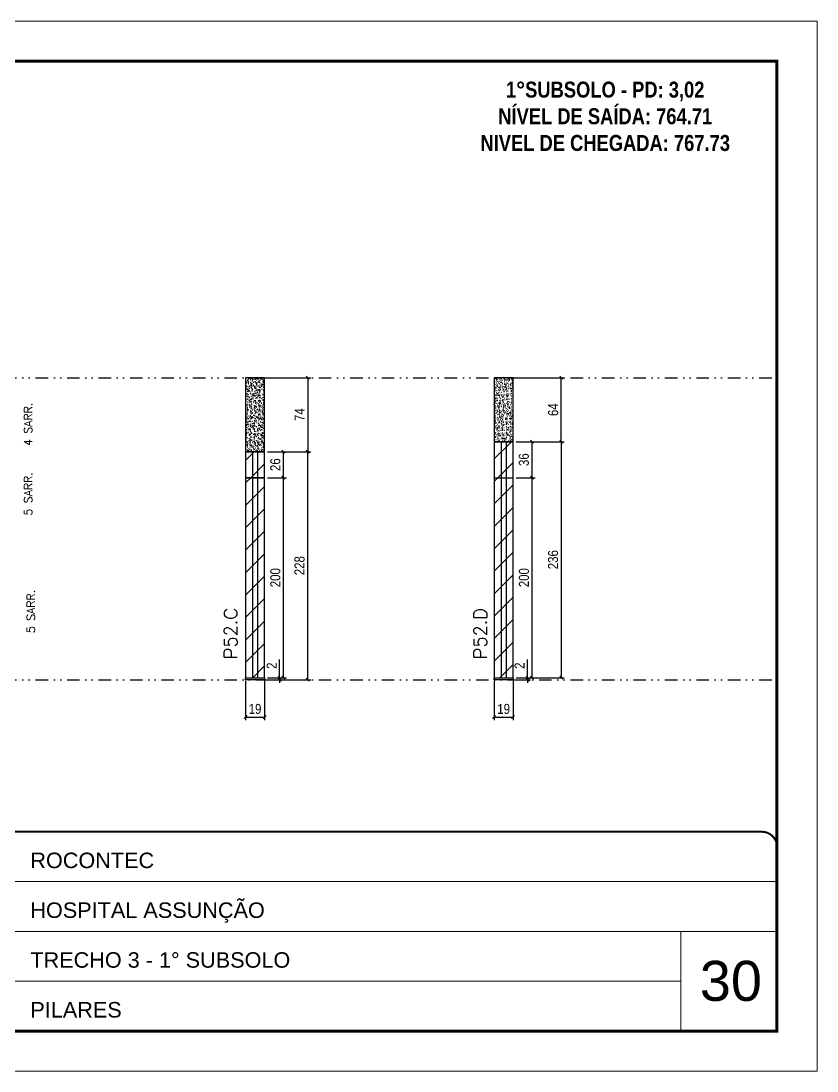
# Model space of a CAD drawing. Extents: x 2102 to 8383, y -13264 to 2718.
# Drawn here: x 4390 to 5186, y -6372 to -5322 of the extents above; entities that cross this region are included whole.
import ezdxf

# ---------------------------------------------------------------- set-up
doc = ezdxf.new("R2010")
doc.units = 0
for name, pattern in [('CONTINUO', [0]), ('DASHED', [0.75, 0.5, -0.25]), ('DIVIDE2', [0.625, 0.25, -0.125, 0, -0.125, 0, -0.125])]:
    doc.linetypes.add(name, pattern=pattern)
for name, color, linetype, lineweight in [('CARIMBO', 255, 'Continuous', 9), ('Folhas', 255, 'Continuous', 9), ('Hachura', 251, 'Continuous', 9), ('SARRAFO DE PRESSAO', 251, 'DASHED', 9), ('Texto Seção', 7, 'Continuous', 15)]:
    doc.layers.add(name, color=color, linetype=linetype, lineweight=lineweight)
for name, color, linetype in [('COTA', 241, 'Continuous'), ('NOMENCLATURA', 7, 'Continuous'), ('Nível', 160, 'Continuous'), ('Painéis', 200, 'Continuous'), ('SARR_2.2x7', 40, 'Continuous')]:
    doc.layers.add(name, color=color, linetype=linetype)
doc.styles.add('ARIAL', font='arial.ttf')
doc.styles.add('COTA TECNICA', font='techl___.ttf', dxfattribs={"height": 10})
doc.styles.add('COTA TECNICA-50', font='techl___.ttf', dxfattribs={"height": 10})
doc.styles.add('REGUA-120', font='ROMANS.shx', dxfattribs={"height": 15})
doc.styles.add('ROMANC', font='techb___.ttf', dxfattribs={"height": 2.5})
doc.styles.add('ROMANS', font='romans.shx')
doc.dimstyles.new('COTA PAINEL-50', dxfattribs={"dimtxt": 10, "dimasz": 3, "dimexe": 3, "dimexo": 3, "dimgap": 3, "dimtad": 1, "dimdec": 1, "dimzin": 12, "dimdsep": 46, "dimtxsty": 'COTA TECNICA-50', "dimblk1": 'OBLIQUE', "dimblk2": 'OBLIQUE', "dimsah": 1, "dimcen": 0.9, "dimclrd": 4, "dimclre": 4, "dimclrt": 240, "dimadec": 1, "dimazin": 3, "dimtfac": 1, "dimtdec": 1, "dimtmove": 0, "dimatfit": 3, "dimfxl": 1, "dimtolj": 1, "dimtzin": 12, "dimarcsym": 0})
doc.dimstyles.new('PAINEL', dxfattribs={"dimtxt": 10, "dimasz": 3, "dimexe": 3, "dimexo": 3, "dimgap": 3, "dimtad": 1, "dimdec": 1, "dimzin": 12, "dimdsep": 46, "dimtxsty": 'COTA TECNICA', "dimblk1": 'OBLIQUE', "dimblk2": 'OBLIQUE', "dimsah": 1, "dimcen": 0.9, "dimclrd": 4, "dimclre": 4, "dimclrt": 240, "dimadec": 1, "dimazin": 3, "dimtfac": 1, "dimtdec": 1, "dimtmove": 0, "dimatfit": 3, "dimfxl": 1, "dimtolj": 1, "dimtzin": 12, "dimarcsym": 0})
pattern_1 = [(45, (-128517.216, -32522.603), (-11.2253202, 11.2253202), [])]

# ---------------------------------------------------------------- blocks, each defined once
blk = doc.blocks.new('9999999999')
at = {"color": 30, "linetype": 'CONTINUO'}
for p, q in [((98564.6, 34379.6), (99584, 34379.6)), ((98564.6, 34329.8), (99488, 34329.8)), ((99584, 34329.8), (99488, 34329.8)), ((99488, 34329.8), (99488, 34230.2)), ((98564.6, 34280), (99488, 34280))]:
    blk.add_line(p, q, dxfattribs=at)
at = {"color": 30, "linetype": 'CONTINUO', "const_width": 2}
blk.add_lwpolyline([(99584, 34230.2), (99584, 34414.4, 0.414214), (99569, 34429.4), (98229, 34429.4, 0.414214), (98214, 34414.4), (98214, 34245.2, 0.414214), (98229, 34230.2), (99584, 34230.2)], format="xyb", dxfattribs=at)
at = {"layer": 'Folhas'}
blk.add_lwpolyline([(98139, 34190.2), (99624, 34190.2), (99624, 35240.2), (98139, 35240.2)], close=True, dxfattribs=at)
at = {"layer": 'Folhas', "color": 30, "const_width": 3}
blk.add_lwpolyline([(98214, 34230.2), (99584, 34230.2), (99584, 35200.2), (98214, 35200.2)], close=True, dxfattribs=at)
at = {"color": 7, "linetype": 'Continuous', "ltscale": 5, "style": 'ARIAL'}
for s, height, p in [('ROCONTEC', 15.48, (98837.7, 34393.1)), ('HOSPITAL ASSUNÇÃO', 15.483, (98837.7, 34343.3)), ('TRECHO 3 - 1° SUBSOLO', 15.483, (98837.7, 34293.5)), ('PILARES', 15.48, (98837.7, 34243.7))]:
    blk.add_text(s, height=height, dxfattribs=at).set_placement(p)
blk = doc.blocks.new('_Oblique')
at = {"color": 0, "linetype": 'ByBlock', "lineweight": -2}
blk.add_line((-0.5, -0.5), (0.5, 0.5), dxfattribs=at)
blk = doc.blocks.new('*D460')
at = {"layer": 'COTA', "color": 4, "lineweight": -2, "transparency": 16777216}
for p, q in [((4614.6, -5982.1), (4614.6, -6021.5)), ((4633.6, -5982.1), (4633.6, -6021.5)), ((4614.6, -6018.5), (4633.6, -6018.5))]:
    blk.add_line(p, q, dxfattribs=at)
at = {"layer": 'Defpoints', "color": 0, "transparency": 16777216}
for p in [(4614.6, -5979.1), (4633.6, -5979.1), (4633.6, -6018.5)]:
    blk.add_point(p, dxfattribs=at)
at = {"layer": 'COTA', "color": 4, "lineweight": -2, "transparency": 16777216, "xscale": 3, "yscale": 3, "zscale": 3, "rotation": 180}
blk.add_blockref('_Oblique', (4614.6, -6018.5), dxfattribs=at)
at = {"layer": 'COTA', "color": 4, "lineweight": -2, "transparency": 16777216, "xscale": 3, "yscale": 3, "zscale": 3}
blk.add_blockref('_Oblique', (4633.6, -6018.5), dxfattribs=at)
at = {"layer": 'COTA', "color": 240, "transparency": 16777216, "insert": (4624.1, -6010.4), "char_height": 10, "attachment_point": 5, "style": 'COTA TECNICA'}
blk.add_mtext('\\A1;19', dxfattribs=at)
blk = doc.blocks.new('*D461')
at = {"layer": 'COTA', "color": 4, "lineweight": -2, "transparency": 16777216}
for p, q in [((4863.1, -5982.1), (4863.1, -6021.5)), ((4882.1, -5982.1), (4882.1, -6021.5)), ((4863.1, -6018.5), (4882.1, -6018.5))]:
    blk.add_line(p, q, dxfattribs=at)
at = {"layer": 'Defpoints', "color": 0, "transparency": 16777216}
for p in [(4863.1, -5979.1), (4882.1, -5979.1), (4882.1, -6018.5)]:
    blk.add_point(p, dxfattribs=at)
at = {"layer": 'COTA', "color": 4, "lineweight": -2, "transparency": 16777216, "xscale": 3, "yscale": 3, "zscale": 3, "rotation": 180}
blk.add_blockref('_Oblique', (4863.1, -6018.5), dxfattribs=at)
at = {"layer": 'COTA', "color": 4, "lineweight": -2, "transparency": 16777216, "xscale": 3, "yscale": 3, "zscale": 3}
blk.add_blockref('_Oblique', (4882.1, -6018.5), dxfattribs=at)
at = {"layer": 'COTA', "color": 240, "transparency": 16777216, "insert": (4872.6, -6010.4), "char_height": 10, "attachment_point": 5, "style": 'COTA TECNICA'}
blk.add_mtext('\\A1;19', dxfattribs=at)
blk = doc.blocks.new('*D462')
at = {"layer": 'COTA', "color": 4, "lineweight": -2, "transparency": 16777216}
for p, q in [((4885.1, -5743.1), (4933.2, -5743.1)), ((4930.2, -5743.1), (4930.2, -5979.1)), ((4885.1, -5979.1), (4933.2, -5979.1))]:
    blk.add_line(p, q, dxfattribs=at)
at = {"layer": 'Defpoints', "color": 0, "transparency": 16777216}
for p in [(4882.1, -5743.1), (4882.1, -5979.1), (4930.2, -5979.1)]:
    blk.add_point(p, dxfattribs=at)
at = {"layer": 'COTA', "color": 4, "lineweight": -2, "transparency": 16777216, "xscale": 3, "yscale": 3, "zscale": 3}
for p, rotation in [((4930.2, -5743.1), 90), ((4930.2, -5979.1), 270)]:
    blk.add_blockref('_Oblique', p, dxfattribs=dict(at, rotation=rotation))
at = {"layer": 'COTA', "color": 240, "transparency": 16777216, "insert": (4922, -5861.1), "char_height": 10, "attachment_point": 5, "rotation": 90, "style": 'COTA TECNICA'}
blk.add_mtext('\\A1;236', dxfattribs=at)
blk = doc.blocks.new('*D463')
at = {"layer": 'COTA', "color": 4, "lineweight": -2, "transparency": 16777216}
for p, q in [((4885.1, -5679.1), (4933.2, -5679.1)), ((4930.2, -5743.1), (4930.2, -5679.1)), ((4885.1, -5743.1), (4933.2, -5743.1))]:
    blk.add_line(p, q, dxfattribs=at)
at = {"layer": 'Defpoints', "color": 0, "transparency": 16777216}
for p in [(4882.1, -5679.1), (4930.2, -5679.1), (4882.1, -5743.1)]:
    blk.add_point(p, dxfattribs=at)
at = {"layer": 'COTA', "color": 4, "lineweight": -2, "transparency": 16777216, "xscale": 3, "yscale": 3, "zscale": 3}
for p, rotation in [((4930.2, -5679.1), 90), ((4930.2, -5743.1), 270)]:
    blk.add_blockref('_Oblique', p, dxfattribs=dict(at, rotation=rotation))
at = {"layer": 'COTA', "color": 240, "transparency": 16777216, "insert": (4922.1, -5711.1), "char_height": 10, "attachment_point": 5, "rotation": 90, "style": 'COTA TECNICA'}
blk.add_mtext('\\A1;64', dxfattribs=at)
blk = doc.blocks.new('*D464')
at = {"layer": 'COTA', "color": 4, "lineweight": -2, "transparency": 16777216}
for p, q in [((4636.6, -5753.1), (4679.7, -5753.1)), ((4676.7, -5981.1), (4676.7, -5753.1)), ((4636.6, -5981.1), (4679.7, -5981.1))]:
    blk.add_line(p, q, dxfattribs=at)
at = {"layer": 'Defpoints', "color": 0, "transparency": 16777216}
for p in [(4633.6, -5753.1), (4676.7, -5753.1), (4633.6, -5981.1)]:
    blk.add_point(p, dxfattribs=at)
at = {"layer": 'COTA', "color": 4, "lineweight": -2, "transparency": 16777216, "xscale": 3, "yscale": 3, "zscale": 3}
for p, rotation in [((4676.7, -5753.1), 90), ((4676.7, -5981.1), 270)]:
    blk.add_blockref('_Oblique', p, dxfattribs=dict(at, rotation=rotation))
at = {"layer": 'COTA', "color": 240, "transparency": 16777216, "insert": (4668.6, -5867.1), "char_height": 10, "attachment_point": 5, "rotation": 90, "style": 'COTA TECNICA'}
blk.add_mtext('\\A1;228', dxfattribs=at)
blk = doc.blocks.new('*D465')
at = {"layer": 'COTA', "color": 4, "lineweight": -2, "transparency": 16777216}
for p, q in [((4648.7, -5979.1), (4648.7, -5961)), ((4636.6, -5979.1), (4651.7, -5979.1)), ((4636.6, -5981.1), (4651.7, -5981.1)), ((4648.7, -5981.1), (4648.7, -5979.1)), ((4648.7, -5981.1), (4648.7, -5984.1))]:
    blk.add_line(p, q, dxfattribs=at)
at = {"layer": 'Defpoints', "color": 0, "transparency": 16777216}
for p in [(4633.6, -5979.1), (4633.6, -5981.1), (4648.7, -5979.1)]:
    blk.add_point(p, dxfattribs=at)
at = {"layer": 'COTA', "color": 4, "lineweight": -2, "transparency": 16777216, "xscale": 3, "yscale": 3, "zscale": 3}
for p, rotation in [((4648.7, -5979.1), 270), ((4648.7, -5981.1), 90)]:
    blk.add_blockref('_Oblique', p, dxfattribs=dict(at, rotation=rotation))
at = {"layer": 'COTA', "color": 240, "transparency": 16777216, "insert": (4640.7, -5967.1), "char_height": 10, "attachment_point": 5, "rotation": 90, "style": 'COTA TECNICA-50'}
blk.add_mtext('\\A1;2', dxfattribs=at)
blk = doc.blocks.new('*D1164')
at = {"layer": 'COTA', "color": 4, "linetype": 'ByBlock', "lineweight": -2, "transparency": 16777216}
for p, q in [((4636.6, -5679.1), (4679.7, -5679.1)), ((4676.7, -5679.1), (4676.7, -5753.1)), ((4636.6, -5753.1), (4679.7, -5753.1))]:
    blk.add_line(p, q, dxfattribs=at)
at = {"layer": 'Defpoints', "color": 0, "linetype": 'ByBlock', "transparency": 16777216}
for p in [(4633.6, -5679.1), (4633.6, -5753.1), (4676.7, -5753.1)]:
    blk.add_point(p, dxfattribs=at)
at = {"layer": 'COTA', "color": 4, "linetype": 'ByBlock', "lineweight": -2, "transparency": 16777216, "xscale": 3, "yscale": 3, "zscale": 3}
for p, rotation in [((4676.7, -5679.1), 90), ((4676.7, -5753.1), 270)]:
    blk.add_blockref('_Oblique', p, dxfattribs=dict(at, rotation=rotation))
at = {"layer": 'COTA', "color": 240, "linetype": 'ByBlock', "transparency": 16777216, "insert": (4668.6, -5716.1), "char_height": 10, "attachment_point": 5, "rotation": 90, "style": 'COTA TECNICA'}
blk.add_mtext('\\A1;74', dxfattribs=at)
blk = doc.blocks.new('*D1165')
at = {"layer": 'COTA', "color": 4, "linetype": 'ByBlock', "lineweight": -2, "transparency": 16777216}
for p, q in [((4636.6, -5779.1), (4655.5, -5779.1)), ((4652.5, -5979.1), (4652.5, -5779.1)), ((4636.6, -5979.1), (4655.5, -5979.1))]:
    blk.add_line(p, q, dxfattribs=at)
at = {"layer": 'Defpoints', "color": 0, "linetype": 'ByBlock', "transparency": 16777216}
for p in [(4633.6, -5779.1), (4652.5, -5779.1), (4633.6, -5979.1)]:
    blk.add_point(p, dxfattribs=at)
at = {"layer": 'COTA', "color": 4, "linetype": 'ByBlock', "lineweight": -2, "transparency": 16777216, "xscale": 3, "yscale": 3, "zscale": 3}
for p, rotation in [((4652.5, -5779.1), 90), ((4652.5, -5979.1), 270)]:
    blk.add_blockref('_Oblique', p, dxfattribs=dict(at, rotation=rotation))
at = {"layer": 'COTA', "color": 240, "linetype": 'ByBlock', "transparency": 16777216, "insert": (4644.4, -5879.1), "char_height": 10, "attachment_point": 5, "rotation": 90, "style": 'COTA TECNICA'}
blk.add_mtext('\\A1;200', dxfattribs=at)
blk = doc.blocks.new('*D1166')
at = {"layer": 'COTA', "color": 4, "linetype": 'ByBlock', "lineweight": -2, "transparency": 16777216}
for p, q in [((4636.6, -5753.1), (4655.5, -5753.1)), ((4652.5, -5779.1), (4652.5, -5753.1)), ((4636.6, -5779.1), (4655.5, -5779.1))]:
    blk.add_line(p, q, dxfattribs=at)
at = {"layer": 'Defpoints', "color": 0, "linetype": 'ByBlock', "transparency": 16777216}
for p in [(4633.6, -5753.1), (4652.5, -5753.1), (4633.6, -5779.1)]:
    blk.add_point(p, dxfattribs=at)
at = {"layer": 'COTA', "color": 4, "linetype": 'ByBlock', "lineweight": -2, "transparency": 16777216, "xscale": 3, "yscale": 3, "zscale": 3}
for p, rotation in [((4652.5, -5753.1), 90), ((4652.5, -5779.1), 270)]:
    blk.add_blockref('_Oblique', p, dxfattribs=dict(at, rotation=rotation))
at = {"layer": 'COTA', "color": 240, "linetype": 'ByBlock', "transparency": 16777216, "insert": (4644.4, -5766.1), "char_height": 10, "attachment_point": 5, "rotation": 90, "style": 'COTA TECNICA'}
blk.add_mtext('\\A1;26', dxfattribs=at)
blk = doc.blocks.new('*D466')
at = {"layer": 'COTA', "color": 4, "linetype": 'ByBlock', "lineweight": -2, "transparency": 16777216}
for p, q in [((4885.1, -5779.1), (4904, -5779.1)), ((4901, -5979.1), (4901, -5779.1)), ((4885.1, -5979.1), (4904, -5979.1))]:
    blk.add_line(p, q, dxfattribs=at)
at = {"layer": 'Defpoints', "color": 0, "linetype": 'ByBlock', "transparency": 16777216}
for p in [(4882.1, -5779.1), (4901, -5779.1), (4882.1, -5979.1)]:
    blk.add_point(p, dxfattribs=at)
at = {"layer": 'COTA', "color": 4, "linetype": 'ByBlock', "lineweight": -2, "transparency": 16777216, "xscale": 3, "yscale": 3, "zscale": 3}
for p, rotation in [((4901, -5779.1), 90), ((4901, -5979.1), 270)]:
    blk.add_blockref('_Oblique', p, dxfattribs=dict(at, rotation=rotation))
at = {"layer": 'COTA', "color": 240, "linetype": 'ByBlock', "transparency": 16777216, "insert": (4892.9, -5879.1), "char_height": 10, "attachment_point": 5, "rotation": 90, "style": 'COTA TECNICA'}
blk.add_mtext('\\A1;200', dxfattribs=at)
blk = doc.blocks.new('*D467')
at = {"layer": 'COTA', "color": 4, "linetype": 'ByBlock', "lineweight": -2, "transparency": 16777216}
for p, q in [((4885.1, -5743.1), (4904, -5743.1)), ((4901, -5779.1), (4901, -5743.1)), ((4885.1, -5779.1), (4904, -5779.1))]:
    blk.add_line(p, q, dxfattribs=at)
at = {"layer": 'Defpoints', "color": 0, "linetype": 'ByBlock', "transparency": 16777216}
for p in [(4882.1, -5743.1), (4901, -5743.1), (4882.1, -5779.1)]:
    blk.add_point(p, dxfattribs=at)
at = {"layer": 'COTA', "color": 4, "linetype": 'ByBlock', "lineweight": -2, "transparency": 16777216, "xscale": 3, "yscale": 3, "zscale": 3}
for p, rotation in [((4901, -5743.1), 90), ((4901, -5779.1), 270)]:
    blk.add_blockref('_Oblique', p, dxfattribs=dict(at, rotation=rotation))
at = {"layer": 'COTA', "color": 240, "linetype": 'ByBlock', "transparency": 16777216, "insert": (4892.8, -5761.1), "char_height": 10, "attachment_point": 5, "rotation": 90, "style": 'COTA TECNICA'}
blk.add_mtext('\\A1;36', dxfattribs=at)
blk = doc.blocks.new('*D1185')
at = {"layer": 'COTA', "color": 4, "linetype": 'ByBlock', "lineweight": -2, "transparency": 16777216}
for p, q in [((4896.5, -5979.1), (4896.5, -5961)), ((4885.1, -5979.1), (4899.5, -5979.1)), ((4885.1, -5981.1), (4899.5, -5981.1)), ((4896.5, -5981.1), (4896.5, -5979.1)), ((4896.5, -5981.1), (4896.5, -5984.1))]:
    blk.add_line(p, q, dxfattribs=at)
at = {"layer": 'Defpoints', "color": 0, "linetype": 'ByBlock', "transparency": 16777216}
for p in [(4882.1, -5979.1), (4882.1, -5981.1), (4896.5, -5979.1)]:
    blk.add_point(p, dxfattribs=at)
at = {"layer": 'COTA', "color": 4, "linetype": 'ByBlock', "lineweight": -2, "transparency": 16777216, "xscale": 3, "yscale": 3, "zscale": 3}
for p, rotation in [((4896.5, -5979.1), 270), ((4896.5, -5981.1), 90)]:
    blk.add_blockref('_Oblique', p, dxfattribs=dict(at, rotation=rotation))
at = {"layer": 'COTA', "color": 240, "linetype": 'ByBlock', "transparency": 16777216, "insert": (4888.5, -5967.1), "char_height": 10, "attachment_point": 5, "rotation": 90, "style": 'COTA TECNICA'}
blk.add_mtext('\\A1;2', dxfattribs=at)

msp = doc.modelspace()

# ---------------------------------------------------------------- hatches: boundary and pattern name
at = {"layer": 'COTA', "linetype": 'ByBlock'}
h = msp.add_hatch(dxfattribs=at)
h.set_pattern_fill('AR-CONC', color=256, scale=0.03)
h.set_pattern_definition([(50, (-127116.485, -33741.1777), (5.46554007, -0.47817257), [0.5715, -6.2865]), (355, (-127116.485, -33741.1777), (-1.05730264, 5.73170536), [0.4572, -5.02921753]), (100.4514447, (-127116.0296, -33741.2175), (4.40823741, 5.25353256), [0.48570026, -5.34270734]), (46.1842, (-127116.485, -33739.654), (8.13237123, -1.26126984), [0.85725, -9.42975]), (96.6355576, (-127115.807, -33739.759), (7.122124, 7.42278374), [0.7285507, -8.01406824]), (351.184151, (-127116.485, -33739.654), (7.122124, 7.42278374), [0.685799, -7.54379196]), (21, (-127115.723, -33740.0347), (4.54843174, -3.06795595), [0.5715, -6.2865]), (326, (-127115.723, -33740.0347), (1.85406085, 5.52563898), [0.4572, -5.0292]), (71.451445, (-127115.344, -33740.2904), (6.40249258, 2.45768307), [0.48570026, -5.34269813]), (37.5, (-127116.485, -33741.1777), (0.092658098, 2.536651166), [0, -4.96824, 0, -5.1054, 0, -5.04825]), (7.5, (-127116.485, -33741.1777), (2.004589875, 3.005417245), [0, -2.91084, 0, -4.85394, 0, -1.92405]), (327.5, (-127118.1843, -33741.1777), (4.067717855, -0.17186232), [0, -1.905, 0, -5.9436, 0, -7.8867]), (317.5, (-127118.9463, -33741.1777), (4.44387544, 0.76279473), [0, -2.4765, 0, -3.94716, 0, -5.6007])])
h.paths.add_polyline_path([(4614.62, -5753.14), (4633.62, -5753.14), (4633.37, -5679.14), (4614.37, -5679.14)])
h = msp.add_hatch(dxfattribs=at)
h.set_pattern_fill('AR-CONC', color=256, scale=0.03)
h.set_pattern_definition([(50, (-127051.2113, -33742.1777), (5.46554007, -0.47817257), [0.5715, -6.2865]), (355, (-127051.2113, -33742.1777), (-1.05730264, 5.73170536), [0.4572, -5.02921753]), (100.4514447, (-127050.756, -33742.2175), (4.40823741, 5.25353256), [0.48570026, -5.34270734]), (46.1842, (-127051.211, -33740.654), (8.13237123, -1.26126984), [0.85725, -9.42975]), (96.6355576, (-127050.534, -33740.759), (7.122124, 7.42278374), [0.7285507, -8.01406824]), (351.184151, (-127051.211, -33740.654), (7.122124, 7.42278374), [0.685799, -7.54379196]), (21, (-127050.4493, -33741.0347), (4.54843174, -3.06795595), [0.5715, -6.2865]), (326, (-127050.4493, -33741.0347), (1.85406085, 5.52563898), [0.4572, -5.0292]), (71.451445, (-127050.0703, -33741.2904), (6.40249258, 2.45768307), [0.48570026, -5.34269813]), (37.5, (-127051.2113, -33742.1777), (0.092658098, 2.536651166), [0, -4.96824, 0, -5.1054, 0, -5.04825]), (7.5, (-127051.2113, -33742.1777), (2.004589875, 3.005417245), [0, -2.91084, 0, -4.85394, 0, -1.92405]), (327.5, (-127052.9106, -33742.1777), (4.067717855, -0.17186232), [0, -1.905, 0, -5.9436, 0, -7.8867]), (317.5, (-127053.6726, -33742.1777), (4.44387544, 0.76279473), [0, -2.4765, 0, -3.94716, 0, -5.6007])])
h.paths.add_polyline_path([(4863.06, -5743.14), (4882.06, -5743.14), (4882.06, -5679.14), (4863.06, -5679.14)])
at = {"layer": 'Hachura', "linetype": 'ByBlock'}
h = msp.add_hatch(dxfattribs=at)
h.set_pattern_fill('ANSI31', color=256, scale=5)
h.set_pattern_definition(pattern_1)
h.paths.add_polyline_path([(4882.06, -5743.14), (4863.06, -5743.14), (4863.06, -5779.14), (4882.06, -5779.14)])
h = msp.add_hatch(dxfattribs=at)
h.set_pattern_fill('ANSI31', color=256, scale=5)
h.set_pattern_definition(pattern_1)
h.paths.add_polyline_path([(4633.62, -5753.14), (4614.62, -5753.14), (4614.62, -5779.14), (4633.62, -5779.14)])
h = msp.add_hatch(dxfattribs=at)
h.set_pattern_fill('ANSI31', color=256, scale=5)
h.set_pattern_definition(pattern_1)
h.paths.add_polyline_path([(4633.62, -5779.14), (4614.62, -5779.14), (4614.62, -5979.14), (4633.62, -5979.14)])
h = msp.add_hatch(dxfattribs=at)
h.set_pattern_fill('ANSI31', color=256, scale=5)
h.set_pattern_definition(pattern_1)
h.paths.add_polyline_path([(4882.06, -5779.14), (4863.06, -5779.14), (4863.06, -5979.14), (4882.06, -5979.14)])

# ---------------------------------------------------------------- linework, layer by layer
at = {"layer": 'COTA', "linetype": 'ByBlock'}
for points in [[(4614.62, -5753.14), (4633.62, -5753.14), (4633.62, -5679.14), (4614.62, -5679.14)], [(4863.06, -5743.14), (4882.06, -5743.14), (4882.06, -5679.14), (4863.06, -5679.14)]]:
    msp.add_lwpolyline(points, close=True, dxfattribs=at)
at = {"layer": 'Nível', "color": 4, "linetype": 'DIVIDE2', "ltscale": 50}
for p, q in [((3775.78, -5679.14), (5145.78, -5679.14)), ((3775.78, -5981.14), (5145.78, -5981.14))]:
    msp.add_line(p, q, dxfattribs=at)
at = {"layer": 'Painéis'}
for p, q in [((4882.06, -5743.14), (4863.06, -5743.14)), ((4863.06, -5743.14), (4863.06, -5979.14)), ((4882.06, -5979.14), (4882.06, -5743.14)), ((4863.06, -5779.14), (4882.06, -5779.14)), ((4863.06, -5979.14), (4882.06, -5979.14)), ((4863.06, -5979.14), (4882.06, -5979.14)), ((4863.06, -5981.14), (4863.06, -5979.14)), ((4882.06, -5981.14), (4863.06, -5981.14)), ((4882.06, -5979.14), (4882.06, -5981.14))]:
    msp.add_line(p, q, dxfattribs=at)
for points in [[(4614.62, -5779.14), (4633.62, -5779.14), (4633.62, -5753.14), (4614.62, -5753.14)], [(4614.62, -5979.14), (4633.62, -5979.14), (4633.62, -5779.14), (4614.62, -5779.14)], [(4614.62, -5979.14), (4633.62, -5979.14), (4633.62, -5981.14), (4614.62, -5981.14)]]:
    msp.add_lwpolyline(points, close=True, dxfattribs=at)
at = {"layer": 'SARR_2.2x7'}
for p, q in [((4870.06, -5743.14), (4870.06, -5979.14)), ((4875.06, -5743.14), (4875.06, -5979.14)), ((4621.62, -5753.14), (4621.62, -5979.14)), ((4626.62, -5753.14), (4626.62, -5979.14))]:
    msp.add_line(p, q, dxfattribs=at)

# ---------------------------------------------------------------- block references
at = {"layer": 'SARRAFO DE PRESSAO', "color": 6, "linetype": 'ByBlock'}
msp.add_blockref('9999999999', (-94438.19, -40562.63), dxfattribs=at)

# ---------------------------------------------------------------- texts
at = {"layer": 'CARIMBO', "style": 'ARIAL'}
msp.add_text('30', height=40, dxfattribs=at).set_placement((5068.64, -6302.28))
at = {"layer": 'NOMENCLATURA', "color": 2, "insert": (4974.11, -5356.36), "char_height": 16, "attachment_point": 2, "style": 'ROMANC'}
msp.add_mtext_dynamic_manual_height_columns('\\P1°SUBSOLO - PD: 3,02\\PNÍVEL DE SAÍDA: 764.71\\PNIVEL DE CHEGADA: 767.73', width=300.2766, gutter_width=1, heights=[0], dxfattribs=at)
at = {"layer": 'Texto Seção', "linetype": 'Continuous', "style": 'ROMANS'}
for s, p in [('4 SARR.', (4401.28, -5747.45)), ('5 SARR.', (4401.28, -5816.92)), ('5 SARR.', (4403.99, -5934.51))]:
    msp.add_text(s, height=8, rotation=90, dxfattribs=at).set_placement(p)
at = {"layer": 'Texto Seção', "char_height": 13, "width": 285.3299, "attachment_point": 7, "rotation": 90, "style": 'REGUA-120'}
for s, insert in [('P52.C', (4606.29, -5960.67)), ('P52.D', (4855.74, -5960.67))]:
    msp.add_mtext(s, dxfattribs=dict(at, insert=insert))

# ---------------------------------------------------------------- dimensions: what is measured, and where the dimension line sits
at = {"layer": 'COTA', "linetype": 'ByBlock'}
for base, p1, p2, picture, middle in [((4676.7, -5753.14), (4633.62, -5679.14), (4633.62, -5753.14), '*D1164', (4668.63, -5716.14)), ((4652.52, -5779.14), (4633.62, -5979.14), (4633.62, -5779.14), '*D1165', (4644.42, -5879.14)), ((4900.97, -5779.14), (4882.06, -5979.14), (4882.06, -5779.14), '*D466', (4892.87, -5879.14)), ((4896.48, -5979.14), (4882.06, -5981.14), (4882.06, -5979.14), '*D1185', (4888.48, -5967.08))]:
    dim = msp.add_linear_dim(base=base, p1=p1, p2=p2, angle=90, dimstyle='PAINEL', dxfattribs=at)
    dim.commit()
    dim.dimension.update_dxf_attribs({"geometry": picture, "text_midpoint": middle})
at = {"layer": 'COTA'}
for base, p1, p2, picture, middle in [((4930.19, -5679.14), (4882.06, -5743.14), (4882.06, -5679.14), '*D463', (4922.09, -5711.14)), ((4930.19, -5979.14), (4882.06, -5743.14), (4882.06, -5979.14), '*D462', (4921.97, -5861.14)), ((4676.7, -5753.14), (4633.62, -5981.14), (4633.62, -5753.14), '*D464', (4668.61, -5867.14))]:
    dim = msp.add_linear_dim(base=base, p1=p1, p2=p2, angle=90, dimstyle='PAINEL', override={"dimarcsym": 2}, dxfattribs=at)
    dim.commit()
    dim.dimension.update_dxf_attribs({"geometry": picture, "text_midpoint": middle})
at = {"layer": 'COTA', "linetype": 'ByBlock'}
for base, p1, p2, picture, middle in [((4900.97, -5743.14), (4882.06, -5779.14), (4882.06, -5743.14), '*D467', (4892.75, -5761.14)), ((4652.52, -5753.14), (4633.62, -5779.14), (4633.62, -5753.14), '*D1166', (4644.42, -5766.14))]:
    dim = msp.add_linear_dim(base=base, p1=p1, p2=p2, angle=90, dimstyle='PAINEL', override={"dimtmove": 1}, dxfattribs=at)
    dim.commit()
    dim.dimension.update_dxf_attribs({"geometry": picture, "text_midpoint": middle})
at = {"layer": 'COTA'}
dim = msp.add_linear_dim(base=(4648.71, -5979.14), p1=(4633.62, -5981.14), p2=(4633.62, -5979.14), angle=90, dimstyle='COTA PAINEL-50', dxfattribs=at)
dim.commit()
dim.dimension.update_dxf_attribs({"geometry": '*D465', "text_midpoint": (4648.71, -5967.08), "dimtype": 160})
for base, p1, p2, picture, middle in [((4633.62, -6018.49), (4614.62, -5979.14), (4633.62, -5979.14), '*D460', (4624.12, -6010.4)), ((4882.06, -6018.49), (4863.06, -5979.14), (4882.06, -5979.14), '*D461', (4872.56, -6010.4))]:
    dim = msp.add_linear_dim(base=base, p1=p1, p2=p2, dimstyle='PAINEL', override={"dimarcsym": 2}, dxfattribs=at)
    dim.commit()
    dim.dimension.update_dxf_attribs({"geometry": picture, "text_midpoint": middle})

doc.saveas('drawing.dxf')
